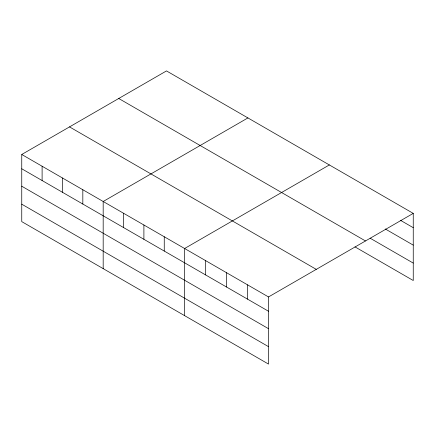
<?xml version="1.0" encoding="UTF-8"?>
<svg xmlns="http://www.w3.org/2000/svg" width="435" height="435" viewBox="0 0 435 435"><rect width="100%" height="100%" fill="white"/><g stroke="black" fill="none" stroke-linecap="round" stroke-linejoin="round"><path stroke-width="0.65" d="M268.509 328.686L268.509 296.947L21.75 154.479L21.75 221.616L268.509 364.084L268.509 328.686L21.75 186.218M354.987 246.884L413.25 280.521L413.25 213.384L166.491 70.916L21.75 154.479M247.917 117.928L103.182 201.492L103.182 268.634M329.349 164.941L184.614 248.505L184.614 315.647M268.509 296.947L413.25 213.384M400.434 220.284L413.25 227.684M385.285 228.973L413.25 245.122M370.136 238.195L413.25 263.083M118.722 98.489L365.487 240.957M69.513 126.9L316.278 269.368M21.75 168.78L268.509 311.248M21.75 204.184L268.509 346.651M247.537 284.838L247.537 299.139M226.564 272.729L226.564 287.029M205.586 260.614L205.586 274.92M164.256 236.754L164.256 251.055M143.898 224.998L143.898 239.304M123.54 213.248L123.54 227.548M82.824 189.742L82.824 204.042M62.466 177.986L62.466 192.292M42.108 166.23L42.108 180.536"/></g></svg>
